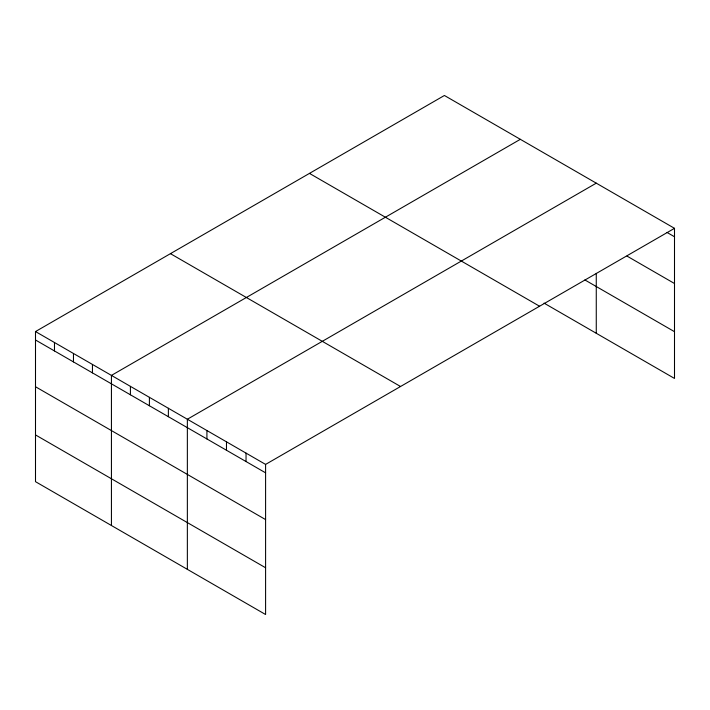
<?xml version="1.0" encoding="UTF-8"?>
<svg xmlns="http://www.w3.org/2000/svg" width="710" height="710" viewBox="0 0 710 710"><rect width="100%" height="100%" fill="white"/><g stroke="black" fill="none" stroke-linecap="round" stroke-linejoin="round"><path stroke-width="1.06" d="M674.5 228.327L444.407 95.486L35.5 331.561L35.5 481.673L265.593 614.514L265.593 464.411L674.5 228.327L674.5 378.439L544.064 303.135M520.332 139.32L111.434 375.404L111.434 525.506M596.267 183.162L187.36 419.237L187.36 569.349M667.045 232.454L674.5 236.758M627.001 256.088L674.5 283.512M584.88 279.944L674.5 331.685M309.462 173.391L539.564 306.232M170.435 253.656L400.538 386.497M35.5 331.561L265.593 464.411M35.5 339.992L265.593 472.833M35.5 386.746L265.593 519.587M35.5 434.919L265.593 567.76M596.267 273.377L596.267 333.274M246.042 453.113L246.042 461.544M226.481 441.824L226.481 450.255M206.921 430.535L206.921 438.957M168.376 408.277L168.376 416.708M149.402 397.325L149.402 405.747M130.418 386.364L130.418 394.787M92.451 364.443L92.451 372.874M73.467 353.482L73.467 361.914M54.484 342.522L54.484 350.953"/></g></svg>
